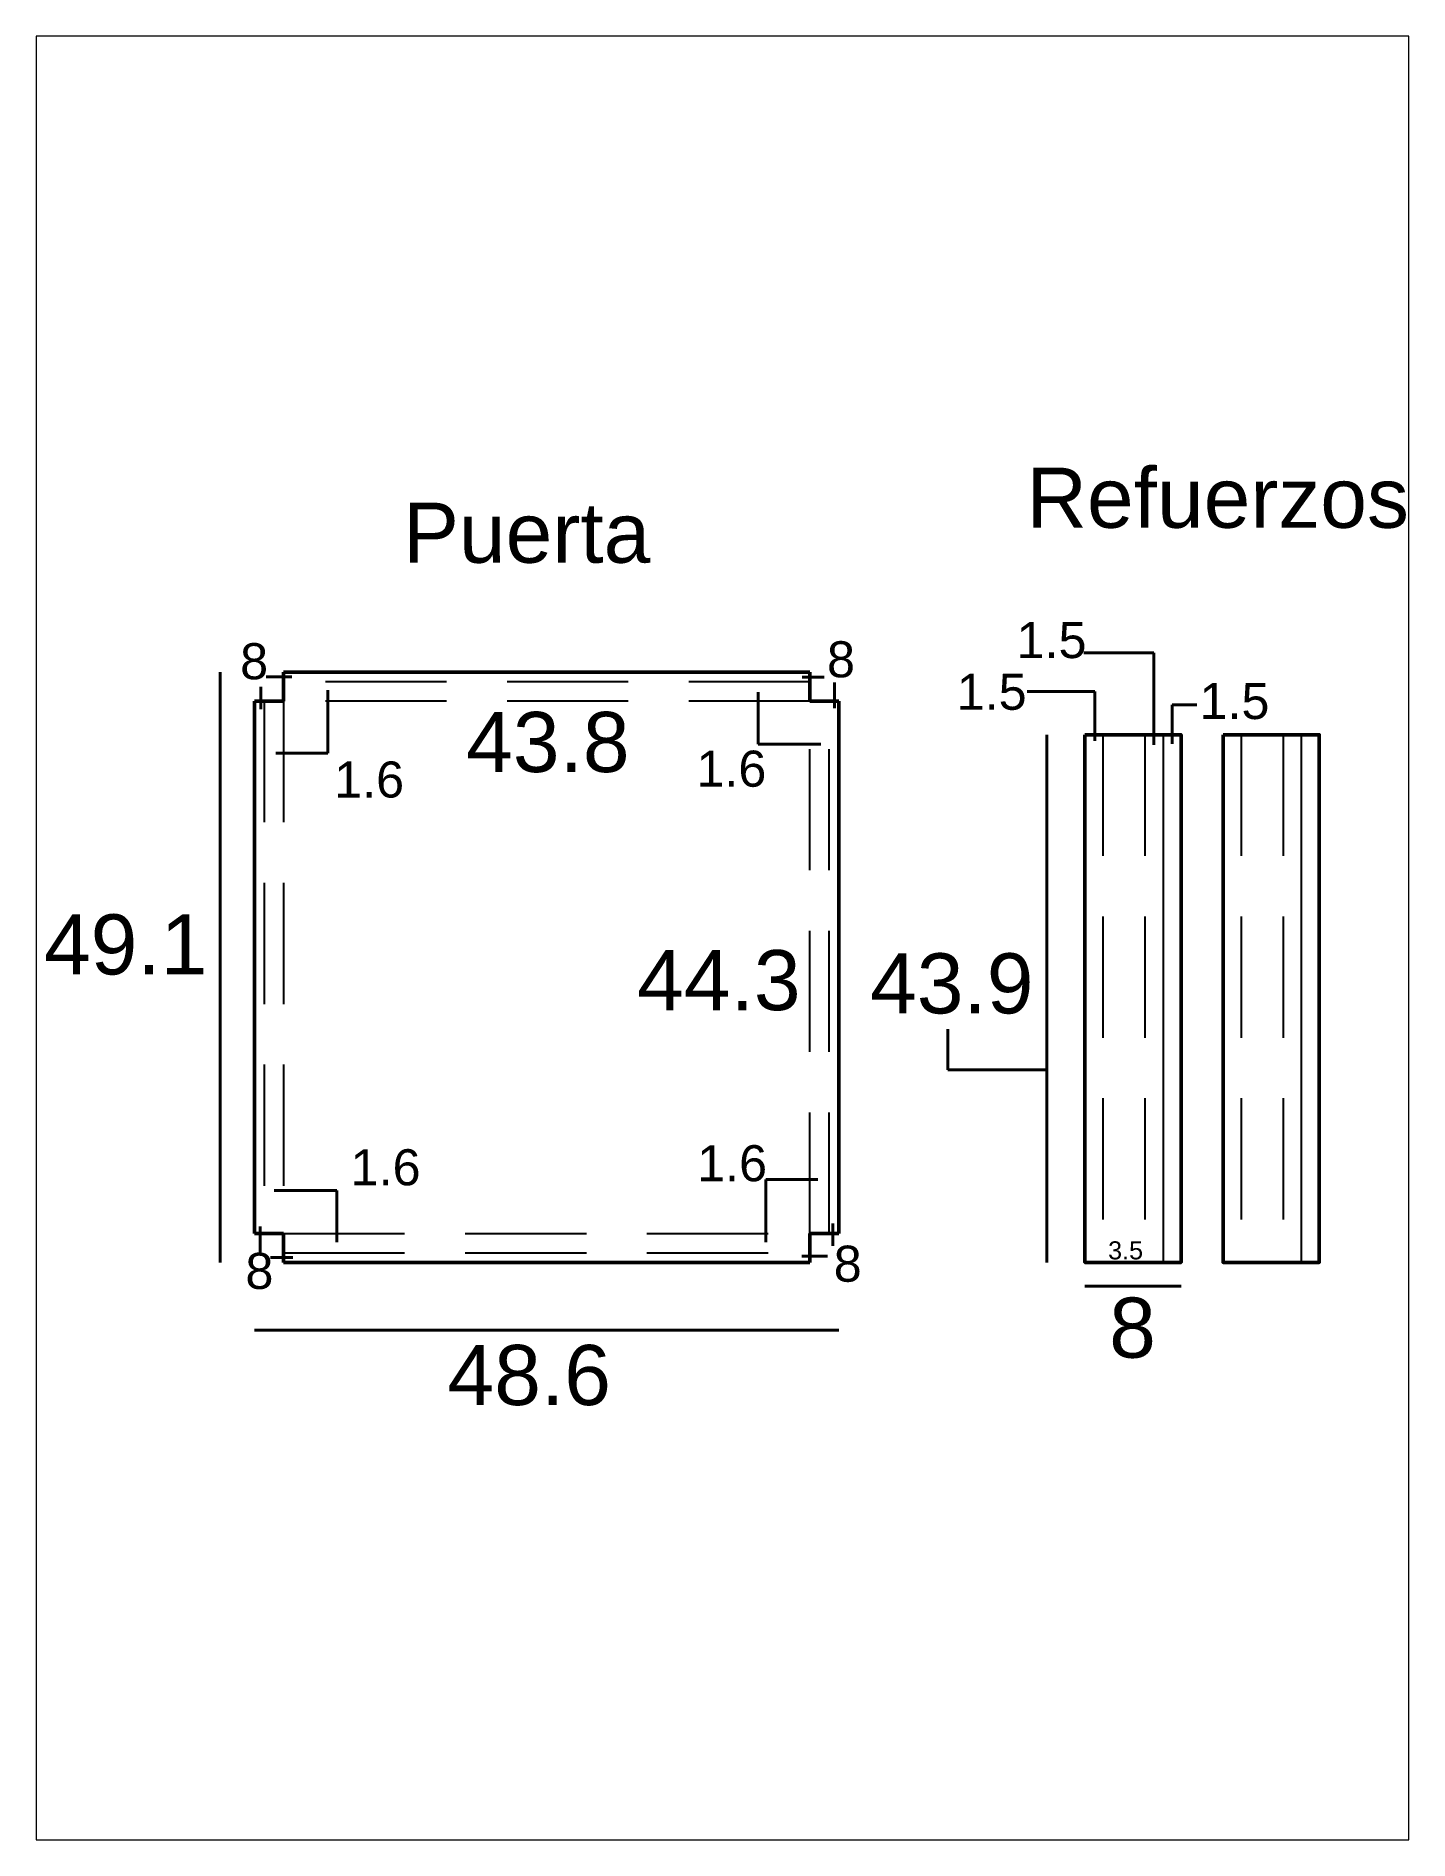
# Paper-space layout 'Layout1' of a CAD drawing. Header units: millimetres. Extents: x 0 to 203, y 0 to 267.
# The model-space entities are those that its viewports show. They can reach past a viewport. Long polylines and large blocks are cut down to what shows.
import ezdxf

# ---------------------------------------------------------------- set-up
doc = ezdxf.new("R2010")
doc.units = ezdxf.units.MM
doc.header["$LTSCALE"] = 0.25
doc.linetypes.add('CENTERX2', pattern=[101.6, 63.5, -12.7, 12.7, -12.7])
doc.linetypes.add('DASHED', pattern=[19.05, 12.7, -6.35])
doc.styles.get("Standard").update_dxf_attribs({"font": 'arial.ttf'})

msp = doc.modelspace()

# ---------------------------------------------------------------- linework, layer by layer
at = {"lineweight": 40}
for p, q in [((4315.5, 2483.7), (4257.3, 2483.7)), ((4315.5, 2407.1), (4315.5, 2483.7)), ((3538.8, 2467.5), (3538.8, 1976.5)), ((3598.3, 2463.8), (3576.9, 2463.8)), ((4022.9, 2463.5), (4041.3, 2463.5)), ((3572.5, 2436.9), (3572.5, 2455.3)), ((3628.2, 2400.3), (3628.2, 2452.5)), ((3986.3, 2450.9), (3986.3, 2407.8)), ((4049.8, 2437.7), (4049.8, 2459.1)), ((4266.5, 2451.4), (4210.2, 2451.4)), ((4266.5, 2410.6), (4266.5, 2451.4)), ((4330.7, 2408.1), (4330.7, 2440.3)), ((4330.7, 2440.3), (4351.3, 2440.3)), ((3986.3, 2407.8), (4038.5, 2407.8)), ((4226.6, 2415.5), (4226.6, 1976.5)), ((3585.1, 2400.3), (3628.2, 2400.3)), ((4144.2, 2170.7), (4144.2, 2136.8)), ((4144.2, 2136.8), (4226.6, 2136.8)), ((4035.9, 2045.5), (3992.8, 2045.5)), ((3992.8, 2045.5), (3992.8, 1993.3)), ((3635.7, 2036.5), (3583.5, 2036.5)), ((3635.7, 1993.3), (3635.7, 2036.5)), ((3572.1, 2006.5), (3572.1, 1985.1)), ((4048.5, 2008.9), (4048.5, 1990.4)), ((4022.7, 1981.9), (4044.1, 1981.9)), ((3599.1, 1980.7), (3580.6, 1980.7)), ((4258.2, 1956.7), (4338.2, 1956.7)), ((3567.4, 1920.1), (4053.4, 1920.1))]:
    msp.add_line(p, q, dxfattribs=at)
at = {"color": 150, "lineweight": 50}
for p, q in [((3591.4, 2467.5), (3591.4, 2443.5)), ((4029.4, 2443.5), (4029.4, 2467.5)), ((3591.4, 2443.5), (3567.4, 2443.5)), ((4053.4, 2443.5), (4029.4, 2443.5)), ((3567.4, 2000.5), (3591.4, 2000.5)), ((3591.4, 2000.5), (3591.4, 1976.5)), ((4053.4, 2000.5), (4029.4, 2000.5)), ((4029.4, 2000.5), (4029.4, 1976.5))]:
    msp.add_line(p, q, dxfattribs=at)
at = {"color": 3, "linetype": 'DASHED'}
for p, q in [((4029.4, 2459.5), (3591.4, 2459.5)), ((3575.4, 2443.5), (3575.4, 2000.5)), ((3591.4, 2443.5), (3591.4, 2000.5)), ((4029.4, 2443.5), (3591.4, 2443.5)), ((4029.4, 2000.5), (4029.4, 2443.5)), ((4045.4, 2000.5), (4045.4, 2443.5)), ((4273.2, 2415.5), (4273.2, 1976.5)), ((4308.2, 2415.5), (4308.2, 1976.5)), ((4388.2, 2415.5), (4388.2, 1976.5)), ((4423.2, 2415.5), (4423.2, 1976.5)), ((3591.4, 2000.5), (4029.4, 2000.5)), ((3591.4, 1984.5), (4029.4, 1984.5))]:
    msp.add_line(p, q, dxfattribs=at)
at = {"color": 6, "linetype": 'CENTERX2'}
for p, q in [((4323.2, 2415.5), (4323.2, 1976.5)), ((4438.2, 2415.5), (4438.2, 1976.5))]:
    msp.add_line(p, q, dxfattribs=at)
at = {"color": 150, "lineweight": 50}
for points in [[(4029.4, 2467.5), (3591.4, 2467.5)], [(3567.4, 2443.5), (3567.4, 2000.5)], [(4053.4, 2000.5), (4053.4, 2443.5)], [(3591.4, 1976.5), (4029.4, 1976.5)]]:
    msp.add_lwpolyline(points, dxfattribs=at)
for points in [[(4258.2, 2415.5), (4258.2, 1976.5), (4338.2, 1976.5), (4338.2, 2415.5)], [(4373.2, 2415.5), (4373.2, 1976.5), (4453.2, 1976.5), (4453.2, 2415.5)]]:
    msp.add_lwpolyline(points, close=True, dxfattribs=at)

# ---------------------------------------------------------------- texts
at = {"attachment_point": 1}
for s, width, insert, char_height in [('Refuerzos ', 226.964, (4209.5, 2637.7), 50), ('Puerta', 282.651, (3690.8, 2608.6), 50), ('1.5', 16.166, (4201.3, 2509.3), 30), ('8', 61.859, (3555.3, 2491.7), 30), ('8', 61.859, (4043.6, 2493.3), 30), ('1.5', 16.166, (4151.5, 2466.3), 30), ('1.5', 16.166, (4353.5, 2458.6), 30), ('43.8', 145.69, (3743.4, 2434.5), 50), ('1.6', 29.668, (3934.9, 2402.3), 30), ('1.6', 29.668, (3633.5, 2393.3), 30), ('49.1', 125.792, (3392.1, 2266.1), 50), ('44.3', 145.69, (3885.7, 2236.4), 50), ('43.9', 88.094, (4079.5, 2233.7), 50), ('1.6', 29.668, (3647.2, 2070.7), 30), ('1.6', 29.668, (3935.5, 2074.1), 30), ('8', 61.859, (3559.7, 1984.5), 30), ('8', 61.859, (4049.2, 1990.5), 30), ('3.5', 9.04, (4277.5, 1994.1), 15), ('8', 64.828, (4278.4, 1947.3), 50), ('48.6', 173.763, (3727.9, 1907.9), 50)]:
    msp.add_mtext_dynamic_manual_height_columns(s, width=width, gutter_width=12.5, heights=[0], dxfattribs=dict(at, insert=insert, char_height=char_height))

psp = doc.layouts.get("Layout1")

# ---------------------------------------------------------------- viewports
at = {"layer": '0', "view_target_point": (2783.12, 2319.96)}
psp.add_viewport(center=(101.3, 133.5), size=(202.74, 266.335), view_center_point=(1173.57, -73.5), view_height=1500.628, dxfattribs=at)

doc.saveas('drawing.dxf')
